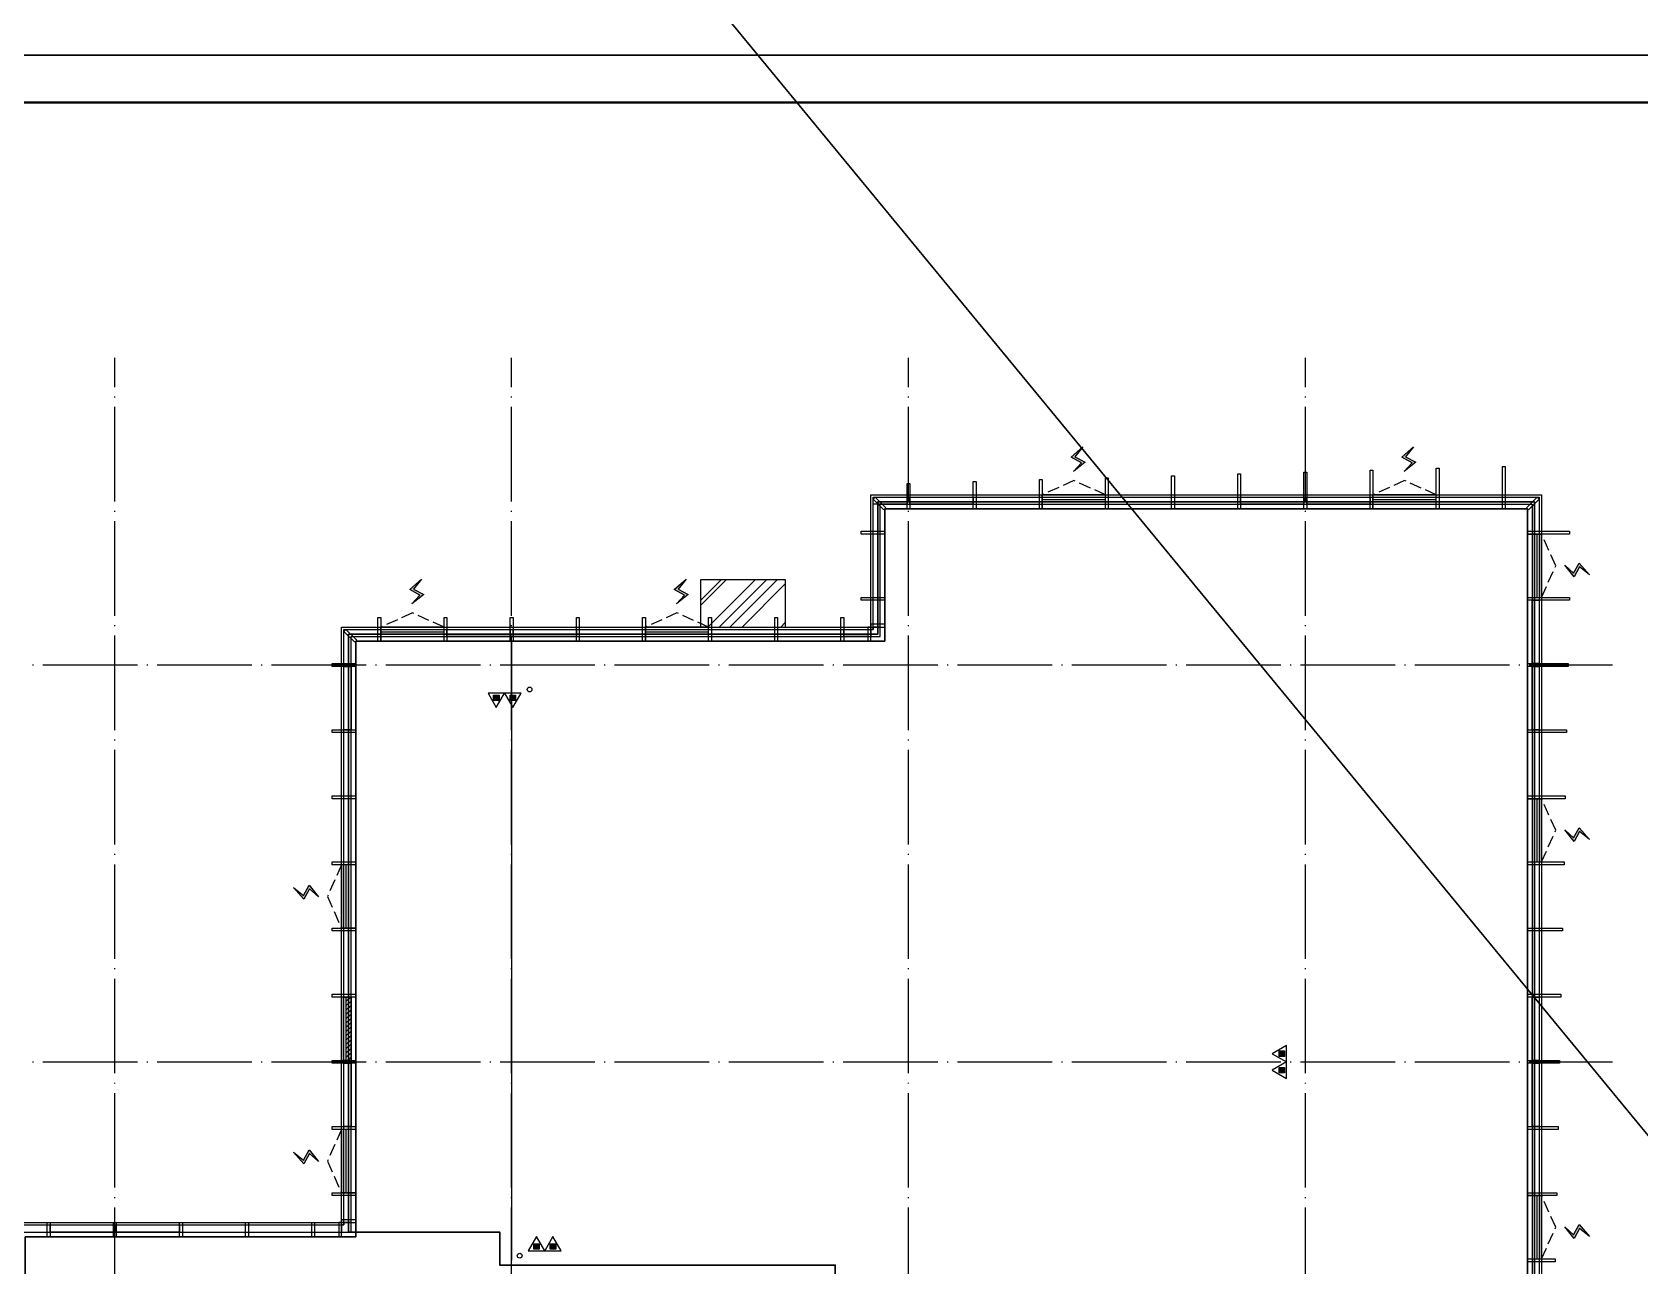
# Model space of a CAD drawing. Extents: x -292644 to 830497, y -12918 to 491457.
# Drawn here: x 15051 to 49081, y 139685 to 165789 of the extents above; entities that cross this region are included whole.
import ezdxf
from ezdxf.xclip import XClip

# ---------------------------------------------------------------- set-up
doc = ezdxf.new("R2010")
doc.units = 0
doc.header["$LTSCALE"] = 1000
doc.header["$MEASUREMENT"] = 0
for name, pattern in [('10#楼幕墙$0$DASH', [0.35, 0.25, -0.1]), ('104-10 轴网$0$DOTE', [2.4200000000000004, 2, -0.2, 0.02, -0.2]), ('CENTER2', [1.125, 0.75, -0.125, 0.125, -0.125]), ('X-104 8#10#平面_t3$0$109-34 轴网$0$L1$0$$AUDIT_BAD_LTYPE1', [0]), ('X-104 8#10#平面_t3$0$DASH', [0.35, 0.25, -0.1])]:
    doc.linetypes.add(name, pattern=pattern)
doc.layers.get('0').update_dxf_attribs({"linetype": 'CONTINUOUS'})
doc.layers.get('Defpoints').update_dxf_attribs({"linetype": 'CONTINUOUS'})
doc.layers.add('10#楼幕墙$0$04-不打印_辅助线', color=165, linetype='CONTINUOUS', plot=False)
for name, color, linetype in [('10#楼幕墙$0$04-电动窗', 1, 'CONTINUOUS'), ('10#楼幕墙$0$A-C_玻璃幕墙', 140, 'CONTINUOUS'), ('10#楼幕墙$0$A-C_窗b', 191, 'CONTINUOUS'), ('10#楼幕墙$0$A-TECH_结构', 21, 'CONTINUOUS'), ('104-10 轴网$0$A_AXIS-轴线', 36, '104-10 轴网$0$DOTE'), ('WIRE-消防广播', 2, 'CENTER2'), ('X-104 8#10#平面_t3$0$A-C_玻璃幕墙', 140, 'CONTINUOUS'), ('X-104 8#10#平面_t3$0$A-O_分水线', 127, 'CONTINUOUS'), ('X-104 8#10#平面_t3$0$A-SUR_看线', 231, 'CONTINUOUS'), ('X-104 8#10#平面_t3$0$A-TECH_结构', 21, 'CONTINUOUS'), ('X-104 8#10#平面_t3$0$EH_玻璃', 156, 'CONTINUOUS'), ('X-104 8#10#平面_t3$0$水-消火栓', 41, 'CONTINUOUS')]:
    doc.layers.add(name, color=color, linetype=linetype)
doc.layers.add('X-104 8#10#平面_t3$0$000套内', color=226, linetype='CONTINUOUS', lineweight=30, plot=False)
doc.layers.get('X-104 8#10#平面_t3$0$A-O_分水线').off()

# ---------------------------------------------------------------- blocks, each defined once
blk = doc.blocks.new('图框-A1')
for points, const_width in [([(5.684341886080801e-13, 0), (841.0000000000002, 0), (841.0000000000002, 594), (5.684341886080801e-13, 594)], 0.05), ([(765.9999999999966, 584), (25.00000000000045, 584), (25.00000000000045, 10), (766.0000000000002, 10)], 0.5)]:
    blk.add_lwpolyline(points, close=True, dxfattribs=dict(const_width=const_width))
at = {"const_width": 0.05}
for points in [[(420.5000000000005, 594), (420.5000000000005, 592)], [(420.5000000000005, 0), (420.5000000000005, 2)]]:
    blk.add_lwpolyline(points, dxfattribs=at)
blk = doc.blocks.new('104-10 轴网')
at = {"layer": '104-10 轴网$0$A_AXIS-轴线', "linetype": '104-10 轴网$0$DOTE'}
for p, q in [((16799.99999999992, -6500.000000000015), (16800.00000000021, 40100.00000000004)), ((25199.99999999992, -6500.000000000015), (25200.00000000021, 40100.00000000004)), ((33599.99999999995, -6500.000000000015), (33600.00000000021, 40100.00000000004)), ((41999.99999999995, -6500.000000000015), (42000.00000000021, 40100.00000000004)), ((-6500.000000000022, 33599.99999999999), (48500.00000000018, 33600.00000000004)), ((-6500.000000000022, 25199.99999999999), (48500.00000000018, 25200.00000000004))]:
    blk.add_line(p, q, dxfattribs=at)
at = {"layer": 'Defpoints'}
blk.add_lwpolyline([(-16049.99999999992, 45500.00000000001), (58050.00000000011, 45499.99999999999), (58050.00000000011, -11900.00000000001), (-16049.99999999998, -11899.99999999996)], close=True, dxfattribs=at)
blk = doc.blocks.new('X-104 8#10#平面_t3$0$rhyseuyi')
at = {"layer": 'X-104 8#10#平面_t3$0$A-TECH_结构', "linetype": 'X-104 8#10#平面_t3$0$109-34 轴网$0$L1$0$$AUDIT_BAD_LTYPE1'}
blk.add_lwpolyline([(-500, 123899.9999845643), (-500, 114100.0000000001), (17300, 114100.0000000001), (17300, 115500.0000000001), (28500, 115500.0000000001), (28500, 122500.0000000001), (34100, 122500.0000000001), (34100, 123900.0000000001), (45299.99999999999, 123900.0000000001), (45299.99999999999, 135100.0000000001), (46699.99999999999, 135100.0000000001), (46699.99999999999, 155700.0000000001), (33100, 155700.0000000001), (33100, 152900.0000000001), (21900, 152900.0000000001), (21900, 140300.0000000001), (14900.00000000029, 140300.0000000001), (14900.00000000419, 136099.9999860433), (8900.000000004307, 136099.9999860433), (8900.000000000407, 138900.0000000001), (-3300, 138900.0000000001), (-3300, 123899.9999985063)], close=True, dxfattribs=at)
blk = doc.blocks.new('X-104 8#10#平面_t3$0$fdghdgfh')
at = {"layer": 'X-104 8#10#平面_t3$0$EH_玻璃'}
h = blk.add_hatch(dxfattribs=at)
h.set_pattern_fill('AR-RROOF', color=256, scale=600, angle=135)
h.set_pattern_definition([(135, (42800.00000000185, -184500), (-1724.209175245277, 646.5784407169795), [11430, -1524, 3810, -762]), (135, (41813.96787790845, -184052.7832451708), (-177.8090711971696, -1255.439805725468), [2286, -251.46, 4572, -571.5]), (135, (42072.59925419524, -184688.5853785425), (-3162.846205840555, 2440.833613706597), [6096, -1066.8, 3048, -762])])
h.paths.add_polyline_path([(-1000, 900), (-1000, -900), (-1.13686837721616e-13, -900), (-1.13686837721616e-13, 900)])
at = {"layer": 'X-104 8#10#平面_t3$0$A-C_玻璃幕墙'}
blk.add_lwpolyline([(-1000, 900), (-1000, -900), (-1.13686837721616e-13, -900), (-1.13686837721616e-13, 900)], close=True, dxfattribs=at)
blk = doc.blocks.new('10#楼幕墙$0$ii')
blk.add_lwpolyline([(-1339.999257087533, -5.379672802519053e-05), (0.0007429124671034515, -5.379672802519053e-05), (0.0007429124671034515, -150.000053796728), (-1339.999257087533, -150.000053796728)], close=True)
blk = doc.blocks.new('10#楼幕墙$0$$WINLIB2D$00000039')
at = {"color": 0}
for points in [[(-0.4999999999983409, 0.5000000000445652), (-0.4999999999999964, -0.4999999999999716)], [(0.5000000000016591, 0.4999999999536158), (-0.4999999999983409, 0.5000000000445652)], [(0.4999999999983338, -0.5000000000463842), (0.4999999999999609, 0.4999999999999432)], [(-0.499999999999428, 0.1666666667124446), (0.500000000000572, 0.1666666666205998)], [(-0.4518745131427302, -0.1666666666260284), (-0.5000000000072298, 0.08358586507802102)], [(-0.3838834764901549, -0.166666666632409), (-0.4479860405916831, 0.1666666667079113)], [(-0.3158924398378069, -0.166666666637866), (-0.3799950039392748, 0.1666666667006353)], [(-0.2479014031851996, -0.166666666645142), (-0.3120039672867243, 0.1666666666951784)], [(-0.1799103665328481, -0.1666666666505989), (-0.2440129306343159, 0.1666666666887977)], [(-0.1119193298802692, -0.1666666666569512), (-0.1760218939817904, 0.1666666666824455)], [(-0.04392829322788927, -0.1666666666633319), (-0.1080308573293216, 0.1666666666760648)], [(0.02406274342471804, -0.1666666666696841), (-0.04003982067680312, 0.1666666666697125)], [(0.09205378007703402, -0.1666666666751411), (0.02795121597557682, 0.1666666666642556)], [(0.1600448167296129, -0.1666666666815217), (0.0959422526280953, 0.1666666666578749)], [(0.2280358533819644, -0.166666666687874), (0.163933289280525, 0.1666666666505989)], [(0.2960268900345753, -0.1666666666942547), (0.231924325933047, 0.1666666666460657)], [(0.3640179266869801, -0.1666666667006069), (0.2999153625854838, 0.166666666639685)], [(0.4320089633395341, -0.1666666667060639), (0.3679063992380058, 0.166666666632409)], [(0.4999999999916831, -0.1666666667115209), (0.4358974358904746, 0.1666666666260568)], [(-0.500000000000572, -0.1666666666214951), (0.499999999999428, -0.1666666667124446)], [(0.4999999999983338, -0.5000000000463842), (-0.5000000000016662, -0.4999999999554348)]]:
    blk.add_lwpolyline(points, dxfattribs=at)
blk = doc.blocks.new('10#楼幕墙$0$$TCHSYS$WIN2D')
for p, q in [((-0.5, 0.5), (0.5, 0.5)), ((-0.5, 0.5), (-0.4999999999999999, -0.5)), ((0.5, 0.5), (0.4999999999999998, -0.5)), ((0.5, 0.1666666666666666), (-0.5, 0.1666666666666666)), ((0.5, -0.1666666666666667), (-0.5, -0.1666666666666667)), ((-0.4999999999999999, -0.5), (0.5, -0.5))]:
    blk.add_line(p, q)
blk = doc.blocks.new('10#楼幕墙$0$开启扇')
at = {"layer": '10#楼幕墙$0$04-电动窗'}
h = blk.add_hatch(color=1, dxfattribs=at)
h.dxf.hatch_style = 1
h.paths.add_polyline_path([(680.5562354524154, 539.9632903847669), (509.7987490945379, 728.6290481947071), (726.3024437201093, 845.9672921814199), (478.2154791858056, 1065.595502953947), (646.9190324007068, 855.8806169162563), (430.4153377751354, 738.5423729295435)])
at = {"linetype": '10#楼幕墙$0$DASH'}
blk.add_lwpolyline([(0, 49.99999999714782), (670, 349.9999999971478), (1340, 49.99999999714782)], dxfattribs=at)
at = {"layer": '10#楼幕墙$0$04-电动窗', "color": 1}
blk.add_lwpolyline([(680.5562354524154, 539.9632903847669), (509.7987490945379, 728.6290481947071), (726.3024437201093, 845.9672921814199), (478.2154791858056, 1065.595502953947), (646.9190324007068, 855.8806169162563), (430.4153377751354, 738.5423729295435), (680.5562354524154, 539.9632903847669)], close=True, dxfattribs=at)
at = {"xscale": -1340, "yscale": 300, "zscale": 1340, "rotation": 180}
blk.add_blockref('10#楼幕墙$0$$TCHSYS$WIN2D', (670, -100), dxfattribs=at)
blk = doc.blocks.new('*U4755')
blk.add_lwpolyline([(719.9999999992215, 0), (0, 0), (0, 150), (719.9999999992215, 150)], close=True)
blk = doc.blocks.new('*U4754')
blk.add_lwpolyline([(509.9999999971842, 0), (0, 0), (0, 150), (509.9999999971842, 150)], close=True)
blk = doc.blocks.new('10#楼幕墙$0$A$C13E80662')
for points in [[(150.0005130732898, 150.2641038001748), (150.0005130732898, 200.2641038001238), (0.0005130732897669077, 200.2641038001238), (0.0005130732897669077, 0.2641038001238485), (150.0005130732898, 0.2641038001238485)], [(150.0005130732898, 0.2641038001747802), (200.0005130733043, 0.2641038001747802), (200.0005130733043, 150.2641038001748), (150.0005130732898, 150.2641038001748)]]:
    blk.add_lwpolyline(points)
blk = doc.blocks.new('10#楼幕墙')
at = {"layer": '10#楼幕墙$0$04-不打印_辅助线'}
for points in [[(-18549.99999999994, 165300), (65550.00000000006, 165300), (65550.00000000006, 224700), (-18549.99999999994, 224700)], [(-18549.99999999994, 105900), (65550.00000000006, 105900), (65550.00000000006, 165300), (-18549.99999999994, 165300)]]:
    blk.add_lwpolyline(points, close=True, dxfattribs=at)
at = {"layer": '10#楼幕墙$0$A-C_玻璃幕墙'}
for points in [[(44770.00000000343, 156559.9999861282), (44830.00000000343, 156559.9999861282), (44830.00000000309, 155699.9999861282), (44770.00000000309, 155699.9999861282)], [(46170.00000000343, 156599.9999861282), (46230.00000000343, 156599.9999861282), (46230.00000000343, 155699.9999862352), (46170.00000000343, 155699.9999862352)], [(33570.00000000413, 156239.9999861283), (33630.00000000413, 156239.9999861283), (33630.00000000413, 155699.9999862353), (33570.00000000413, 155699.9999862353)], [(34970.00000000309, 156279.9999861282), (35030.00000000309, 156279.9999861282), (35030.00000000413, 155699.9999862353), (34970.00000000413, 155699.9999862353)], [(36370.00000000309, 156319.9999861282), (36430.00000000309, 156319.9999861282), (36430.00000000413, 155699.9999862353), (36370.00000000413, 155699.9999862353)], [(37770.00000000413, 156359.9999861282), (37830.00000000413, 156359.9999861282), (37830.00000000413, 155699.9999862352), (37770.00000000413, 155699.9999862352)], [(39170.00000000309, 156399.9999861282), (39230.00000000309, 156399.9999861282), (39230.00000000413, 155699.9999862352), (39170.00000000413, 155699.9999862352)], [(40570.00000000413, 156439.9999861282), (40630.00000000413, 156439.9999861282), (40630.00000000413, 155699.9999862352), (40570.00000000413, 155699.9999862352)], [(41970.00000000029, 156479.9999861282), (42030.00000000029, 156479.9999861282), (42030.00000000413, 155699.9999862352), (41970.00000000413, 155699.9999862352)], [(43370.00000000413, 156519.9999861282), (43430.00000000413, 156519.9999861282), (43430.00000000413, 155699.9999862352), (43370.00000000413, 155699.9999862352)], [(45600.00000000006, 134800), (45600.00000000006, 123600), (34400.00000000006, 123600), (34400.00000000006, 122200), (28800.00000000006, 122200), (28800.00000000006, 115200), (17600.00000000006, 115200), (17600.00000000006, 113800), (-799.9999999999418, 113800), (-799.9999999999418, 123600), (-3599.999999999942, 123600), (-3599.999999999942, 139200), (9200.000000000058, 139200), (9200.000000000058, 136400), (14600.00000000006, 136400), (14600.00000000006, 140600), (21600.00000000006, 140600), (21600.00000000006, 153200), (32800.00000000006, 153200), (32800.00000000006, 156000), (47000.00000000006, 156000), (47000.00000000006, 134800)], [(45550.00000000006, 134850), (45550.00000000006, 123650), (34350.00000000006, 123650), (34350.00000000006, 122250), (28750.00000000006, 122250), (28750.00000000006, 115250), (17550.00000000006, 115250), (17550.00000000006, 113850), (-749.9999999999418, 113850), (-749.9999999999418, 123650), (-3549.999999999942, 123650), (-3549.999999999942, 139150), (9150.000000000058, 139150), (9150.000000000058, 136350), (14650.00000000006, 136350), (14650.00000000006, 140550), (21650.00000000006, 140550), (21650.00000000006, 153150), (32850.00000000006, 153150), (32850.00000000006, 155950), (46950.00000000006, 155950), (46950.00000000006, 134850)], [(32850.00000000006, 155907.5735931289), (32892.42640687129, 155950), (33121.21320343571, 155721.2132034356), (33078.78679656453, 155678.7867965644)], [(46678.78679656441, 155721.2132034356), (46721.21320343565, 155678.7867965644), (46950.00000000006, 155907.5735931288), (46907.57359312888, 155950)], [(45400.00000000006, 135000), (45400.00000000006, 123800), (34200.00000000006, 123800), (34200.00000000006, 122400), (28600.00000000006, 122400), (28600.00000000006, 115400), (17400.00000000006, 115400), (17400.00000000006, 114000), (-599.9999999999418, 114000), (-599.9999999999418, 123800), (-3399.999999999942, 123800), (-3399.999999999942, 139000), (9000.000000000058, 139000), (9000.000000000058, 136200), (14800.00000000006, 136200), (14800.00000000006, 140400), (21800.00000000006, 140400), (21800.00000000006, 153000), (33000.00000000006, 153000), (33000.00000000006, 155800), (46800.00000000006, 155800), (46800.00000000006, 135000)], [(33100.00000000838, 155229.9999863474), (33100.00000000838, 155169.9999863474), (32600.0000000064, 155169.9999863474), (32600.0000000064, 155229.9999863474)], [(47590.00000000355, 155229.9999860425), (47590.00000000355, 155169.9999860425), (46700.00000000745, 155169.9999860433), (46700.00000000745, 155229.9999860433)], [(33100.00000000832, 153829.9999860433), (33100.00000000832, 153769.9999860433), (32600.00000000634, 153769.9999860433), (32600.00000000634, 153829.9999860433)], [(47590.00000000355, 153829.9999860425), (47590.00000000355, 153769.9999860425), (46700.00000000745, 153769.9999860433), (46700.00000000745, 153829.9999860433)], [(21650.00000000006, 153107.5735931289), (21692.42640687129, 153150), (21921.21320343571, 152921.2132034356), (21878.78679656453, 152878.7867965644)], [(22370.00000000309, 153399.9999860421), (22430.00000000309, 153399.9999860421), (22430.00000000419, 152899.9999860434), (22370.00000000419, 152899.9999860434)], [(23770.00000000309, 153399.9999860421), (23830.00000000309, 153399.9999860421), (23830.00000000419, 152899.9999860434), (23770.00000000419, 152899.9999860434)], [(25170.00000000309, 153399.9999860421), (25230.00000000309, 153399.9999860421), (25230.00000000419, 152899.9999860434), (25170.00000000419, 152899.9999860434)], [(26570.00000000309, 153399.9999860421), (26630.00000000309, 153399.9999860421), (26630.00000000419, 152899.9999860434), (26570.00000000419, 152899.9999860434)], [(27970.00000000309, 153399.9999860421), (28030.00000000309, 153399.9999860421), (28030.00000000419, 152899.9999860434), (27970.00000000419, 152899.9999860434)], [(29370.00000000309, 153399.9999860421), (29430.00000000309, 153399.9999860421), (29430.00000000419, 152899.9999860434), (29370.00000000419, 152899.9999860434)], [(30770.00000000198, 153399.9999860421), (30830.00000000198, 153399.9999860421), (30830.00000000309, 152899.9999860434), (30770.00000000309, 152899.9999860434)], [(32170.00000000198, 153399.9999860421), (32230.00000000198, 153399.9999860421), (32230.00000000309, 152899.9999860434), (32170.00000000309, 152899.9999860434)], [(32800.00000000368, 153199.9999860433), (32740.00000000365, 153199.9999860433), (32740.00000000368, 152899.9999860433), (32800.00000000368, 152899.9999860433)], [(32800.00000000365, 153259.9999860434), (32800.00000000368, 153199.9999860433), (33100.00000000368, 153199.9999860434), (33100.00000000368, 153259.9999860434)], [(21900.00000000262, 152429.9999860433), (21900.00000000262, 152369.9999860433), (21400.00000000239, 152369.9999860433), (21400.00000000239, 152429.9999860433)], [(47560.00000000355, 152430.0000000001), (47560.00000000355, 152370.0000000001), (46700.00000000745, 152369.9999860433), (46700.00000000745, 152429.9999860433)], [(21900.00000000262, 151029.9999860433), (21900.00000000262, 150969.9999860433), (21400.00000000239, 150969.9999860433), (21400.00000000239, 151029.9999860433)], [(47530.00000000349, 151029.9999860425), (47530.00000000349, 150969.9999860425), (46700.00000000745, 150969.9999860433), (46700.00000000745, 151029.9999860433)], [(21900.00000000262, 149629.9999860433), (21900.00000000262, 149569.9999860433), (21400.00000000239, 149569.9999860433), (21400.00000000239, 149629.9999860433)], [(47500.00000000349, 149629.9999860425), (47500.00000000349, 149569.9999860425), (46700.00000000745, 149569.9999860433), (46700.00000000745, 149629.9999860433)], [(21900.00000000262, 148229.9999860433), (21900.00000000262, 148169.9999860433), (21400.00000000239, 148169.9999860433), (21400.00000000239, 148229.9999860433)], [(47480.00000000349, 148229.9999860425), (47480.00000000349, 148169.9999860425), (46700.00000000745, 148169.9999860433), (46700.00000000745, 148229.9999860433)], [(21900.00000000262, 146829.9999860433), (21900.00000000262, 146769.9999860433), (21400.00000000239, 146769.9999860433), (21400.00000000239, 146829.9999860433)], [(47440.00000000349, 146829.9999860425), (47440.00000000349, 146769.9999860425), (46700.00000000745, 146769.9999860433), (46700.00000000745, 146829.9999860433)], [(21900.00000000262, 145429.9999860433), (21900.00000000262, 145369.9999860433), (21400.00000000233, 145369.9999860425), (21400.00000000233, 145429.9999860425)], [(47410.00000000349, 145429.9999860433), (47410.00000000349, 145369.9999860433), (46700.00000000745, 145369.9999860433), (46700.00000000745, 145429.9999860433)], [(21900.00000000262, 144029.9999860433), (21900.00000000262, 143969.9999860433), (21400.00000000233, 143969.9999860425), (21400.00000000233, 144029.9999860425)], [(47380.00000000349, 144030.0000000001), (47380.00000000349, 143970.0000000001), (46700.00000000745, 143969.9999860433), (46700.00000000745, 144029.9999860433)], [(21900.00000000262, 142629.9999860433), (21900.00000000262, 142569.9999860433), (21400.00000000227, 142569.9999860425), (21400.00000000227, 142629.9999860425)], [(47350.00000000634, 142629.9999860433), (47350.00000000634, 142569.9999860433), (46700.00000000745, 142569.9999860433), (46700.00000000745, 142629.9999860433)], [(21900.00000000262, 141229.9999860433), (21900.00000000262, 141169.9999860433), (21400.00000000227, 141169.9999860424), (21400.00000000227, 141229.9999860424)], [(47320.00000000343, 141229.9999860425), (47320.00000000343, 141169.9999860425), (46700.00000000745, 141169.9999860433), (46700.00000000745, 141229.9999860433)], [(15430.00000000425, 140299.9999860397), (15370.00000000425, 140299.9999860397), (15370.00000000425, 140599.9999860406), (15430.00000000425, 140599.9999860406)], [(16830.00000000425, 140299.9999860396), (16770.00000000425, 140299.9999860396), (16770.00000000425, 140599.9999860404), (16830.00000000425, 140599.9999860404)], [(18230.00000000425, 140299.9999860396), (18170.00000000425, 140299.9999860396), (18170.00000000425, 140599.9999860404), (18230.00000000425, 140599.9999860404)], [(19630.00000000425, 140299.9999860397), (19570.00000000425, 140299.9999860397), (19570.00000000425, 140599.9999860406), (19630.00000000425, 140599.9999860406)], [(21030.00000000425, 140299.9999860397), (20970.00000000425, 140299.9999860397), (20970.00000000425, 140599.9999860406), (21030.00000000425, 140599.9999860406)], [(21600.00000000007, 140600), (21540.00000000004, 140600), (21540.00000000007, 140300), (21600.00000000007, 140300)], [(21600.00000000004, 140660.0000000001), (21600.00000000007, 140600), (21900.00000000007, 140600.0000000001), (21900.00000000007, 140660.0000000001)], [(47290.00000000343, 139829.9999860433), (47290.00000000343, 139769.9999860433), (46700.00000000332, 139769.9999860433), (46700.00000000332, 139829.9999860433)]]:
    blk.add_lwpolyline(points, close=True, dxfattribs=at)
at = {"layer": '10#楼幕墙$0$A-TECH_结构'}
blk.add_lwpolyline([(45300.00000000006, 135100), (45300.00000000006, 123900), (34100.00000000006, 123900), (34100.00000000006, 122500), (28500.00000000006, 122500), (28500.00000000006, 115500), (17300.00000000006, 115500), (17300.00000000006, 114100), (-499.9999999999418, 114100), (-499.9999999999418, 123900), (-3299.999999999942, 123900), (-3299.999999999942, 138900), (8900.000000000058, 138900), (8900.000000000058, 136100), (14900.00000000006, 136100), (14900.00000000006, 140300), (21900.00000000006, 140300), (21900.00000000006, 152900), (33100.00000000006, 152900), (33100.00000000006, 155700), (46700.00000000006, 155700), (46700.00000000006, 135100)], close=True, dxfattribs=at)
at = {"layer": '10#楼幕墙$0$A-C_玻璃幕墙', "xscale": -1}
for p in [(44770.00000000309, 155949.9999861282), (23770.00000000512, 153149.9999860434), (29370.00000000407, 153149.9999860389)]:
    blk.add_blockref('10#楼幕墙$0$开启扇', p, dxfattribs=at)
at = {"layer": '10#楼幕墙$0$A-C_玻璃幕墙'}
for name, p in [('*U4755', (32850.00000000384, 155799.9999861283)), ('10#楼幕墙$0$ii', (34970.00000000407, 155949.9999861284)), ('10#楼幕墙$0$ii', (41970.00000000407, 155949.9999861287)), ('10#楼幕墙$0$ii', (43370.00000000413, 155949.9999861283)), ('10#楼幕墙$0$ii', (25170.00000000413, 153149.9999860433)), ('10#楼幕墙$0$ii', (26570.00000000413, 153149.9999860417)), ('*U4754', (32230.00000000285, 152999.9999860433)), ('10#楼幕墙$0$ii', (16769.99925709056, 140550.00003984)), ('10#楼幕墙$0$ii', (18169.99925709056, 140550.00003984))]:
    blk.add_blockref(name, p, dxfattribs=at)
at = {"layer": '10#楼幕墙$0$A-C_玻璃幕墙', "xscale": -1}
for p, rotation in [((46950.00000000745, 153829.9999860433), 270), ((46950.00000000745, 148229.9999860425), 270), ((21650.00000000407, 148169.9999860424), 90), ((21650.00000001707, 142569.9999860424), 90), ((46950.00000000425, 139829.9999860425), 270)]:
    blk.add_blockref('10#楼幕墙$0$开启扇', p, dxfattribs=dict(at, rotation=rotation))
at = {"layer": '10#楼幕墙$0$A-C_玻璃幕墙'}
for name, p, rotation in [('10#楼幕墙$0$ii', (46950.00000000349, 152429.9999860433), 270), ('10#楼幕墙$0$A$C13E80662', (33000.2641038038, 152999.9994729701), 90), ('10#楼幕墙$0$ii', (21800.00005380076, 151030.0007289549), 270), ('10#楼幕墙$0$ii', (46950.00000000349, 151029.9999860433), 270), ('10#楼幕墙$0$ii', (21650.00000000425, 145369.9999860433), 90), ('10#楼幕墙$0$ii', (46950.00000000413, 144029.9999860433), 270), ('10#楼幕墙$0$ii', (21650.00000000413, 143969.9999860433), 90), ('10#楼幕墙$0$ii', (46950.00000000349, 142629.9999860433), 270), ('10#楼幕墙$0$A$C13E80662', (21800.26410380018, 140399.9994869267), 90)]:
    blk.add_blockref(name, p, dxfattribs=dict(at, rotation=rotation))
at = {"layer": '10#楼幕墙$0$A-C_窗b', "color": 4, "xscale": -1}
blk.add_blockref('10#楼幕墙$0$开启扇', (37770.00000000407, 155949.9999862352), dxfattribs=at)
at = {"layer": 'Defpoints', "color": 2, "xscale": 1340, "yscale": 300.0000000000001, "zscale": -1340, "rotation": 90}
blk.add_blockref('10#楼幕墙$0$$WINLIB2D$00000039', (21750.00022429303, 144699.9999860433), dxfattribs=at)
blk = doc.blocks.new('X-104 8#10#平面_t3$0$$TWTSYS$00000546')
h = blk.add_hatch()
h.set_pattern_fill('ANSI31', color=256, scale=200, style=0)
h.set_pattern_definition([(45, (-38543.80223862439, -6670.830405693208), (-17.67766952966369, 17.67766952966369), [])])
h.paths.add_polyline_path([(-64.92232553117356, 173.7449990885525), (64.922325531159, 173.7449990885525), (64.922325531159, 43.90034802621994), (-64.92232553117356, 43.90034802621994)])
for points in [[(0, 343.6163707387423), (-198.3870041439732, 0), (198.3870041439732, 0)], [(-64.92232553117356, 173.7449990885525), (64.922325531159, 173.7449990885525), (64.922325531159, 43.90034802621994), (-64.92232553117356, 43.90034802621994)]]:
    blk.add_lwpolyline(points, close=True)
blk = doc.blocks.new('X-104 8#10#平面_t3$0$A$C46662BA1')
at = {"layer": 'X-104 8#10#平面_t3$0$水-消火栓'}
for centre in [(25579.99999999999, 151880.0225859648), (25369.99997658917, 139900.0000074932, 3000)]:
    blk.add_circle(centre, 50, dxfattribs=at)
at = {"layer": 'X-104 8#10#平面_t3$0$水-消火栓', "xscale": 0.88, "yscale": 0.88, "zscale": 0.88}
for p, rotation in [((24875.41943635212, 151799.9999999999), 179.9999999999992), ((25224.5805636456, 151799.9999999999), 179.9999999999992), ((41599.99999999945, 144173.741704892), 90), ((41599.99999999948, 143824.5805775986), 90), ((25726.25838770614, 140000.0004682986), 359.9999999999999), ((26075.41951499962, 140000.0004682986), 359.9999999999999)]:
    blk.add_blockref('X-104 8#10#平面_t3$0$$TWTSYS$00000546', p, dxfattribs=dict(at, rotation=rotation))
blk = doc.blocks.new('X-104 8#10#平面_t3')
at = {"linetype": 'X-104 8#10#平面_t3$0$109-34 轴网$0$L1$0$$AUDIT_BAD_LTYPE1'}
for points in [[(65550.00000000015, 224700.0000000001), (65550.00000000015, 165300.0000000001), (-18549.99999999987, 165300.0000000001), (-18549.99999999987, 224700.0000000001)], [(65550.00000000009, 165300.0000000001), (65550.00000000009, 105900.0000000001), (-18549.99999999994, 105900.0000000001), (-18549.99999999994, 165300.0000000001)]]:
    blk.add_lwpolyline(points, close=True, dxfattribs=at)
at = {"layer": 'X-104 8#10#平面_t3$0$000套内'}
blk.add_lwpolyline([(33600.00000000341, 123749.9999860433), (33600.00000000341, 127549.9999860499), (33700.00000000659, 127550.0000078792), (33700.00000000659, 130350.0000078792), (32049.99997657166, 130350.0000078792), (32049.99997657166, 139700.0000074939), (24949.99997658595, 139700.0000074939), (24949.99997658595, 140399.9999860713), (21750.00000000405, 140399.9999860713), (21750.00000000405, 153049.9999860433), (32950.00000000635, 153049.9999860433), (32950.00000000635, 155849.9999861282), (46850.00000000347, 155849.9999861283), (46850.00000000347, 140299.9999860433), (46850.00000000417, 134949.9999860433), (45449.99999997544, 134949.9999860432), (45449.99999997544, 123749.9999860433)], close=True, dxfattribs=at)
at = {"layer": 'X-104 8#10#平面_t3$0$A-SUR_看线', "linetype": 'X-104 8#10#平面_t3$0$DASH', "ltscale": 2, "const_width": 30}
blk.add_lwpolyline([(25200.00000000021, 152900.0000000001), (25200.00000000021, 139800.0000074938)], dxfattribs=at)
at = {"linetype": 'X-104 8#10#平面_t3$0$109-34 轴网$0$L1$0$$AUDIT_BAD_LTYPE1'}
ref = blk.add_blockref('10#楼幕墙', (0, 0), dxfattribs=at)
XClip(ref).set_block_clipping_path([(-18549.99999999996, -12899.99999999999), (65550.00000000006, 343500.0000000001)])
at = {"xscale": 100, "yscale": 100, "zscale": 100}
for p in [(-18549.99999999987, 165300.0000000001), (-18549.99999999994, 105900.0000000001)]:
    blk.add_blockref('图框-A1', p, dxfattribs=at)
at = {"linetype": 'X-104 8#10#平面_t3$0$109-34 轴网$0$L1$0$$AUDIT_BAD_LTYPE1'}
ref = blk.add_blockref('104-10 轴网', (8.003553375601768e-11, 118800), dxfattribs=at)
XClip(ref).set_block_clipping_path([(-16049.99999999992, -11899.999999999898), (58049.99999999999, 45500.00000000009)])
at = {"linetype": 'X-104 8#10#平面_t3$0$109-34 轴网$0$L1$0$$AUDIT_BAD_LTYPE1', "rotation": 270}
blk.add_blockref('X-104 8#10#平面_t3$0$fdghdgfh', (30100.00000000408, 153200), dxfattribs=at)
at = {"layer": 'X-104 8#10#平面_t3$0$A-O_分水线', "linetype": 'X-104 8#10#平面_t3$0$109-34 轴网$0$L1$0$$AUDIT_BAD_LTYPE1'}
blk.add_blockref('X-104 8#10#平面_t3$0$A$C46662BA1', (0, -2.91038304567337e-11), dxfattribs=at)
at = {"layer": 'X-104 8#10#平面_t3$0$A-TECH_结构', "linetype": 'X-104 8#10#平面_t3$0$109-34 轴网$0$L1$0$$AUDIT_BAD_LTYPE1'}
blk.add_blockref('X-104 8#10#平面_t3$0$rhyseuyi', (5.820766091346741e-11, -1.164153218269348e-10), dxfattribs=at)

msp = doc.modelspace()

# ---------------------------------------------------------------- linework, layer by layer
at = {"layer": 'WIRE-消防广播', "linetype": 'CENTER2', "const_width": 35}
msp.add_lwpolyline([(-18549.99999999981, 224700), (79305.57802623743, 105988.4339649725)], dxfattribs=at)

# ---------------------------------------------------------------- block references
msp.add_blockref('X-104 8#10#平面_t3', (0, 0))

doc.saveas('drawing.dxf')
